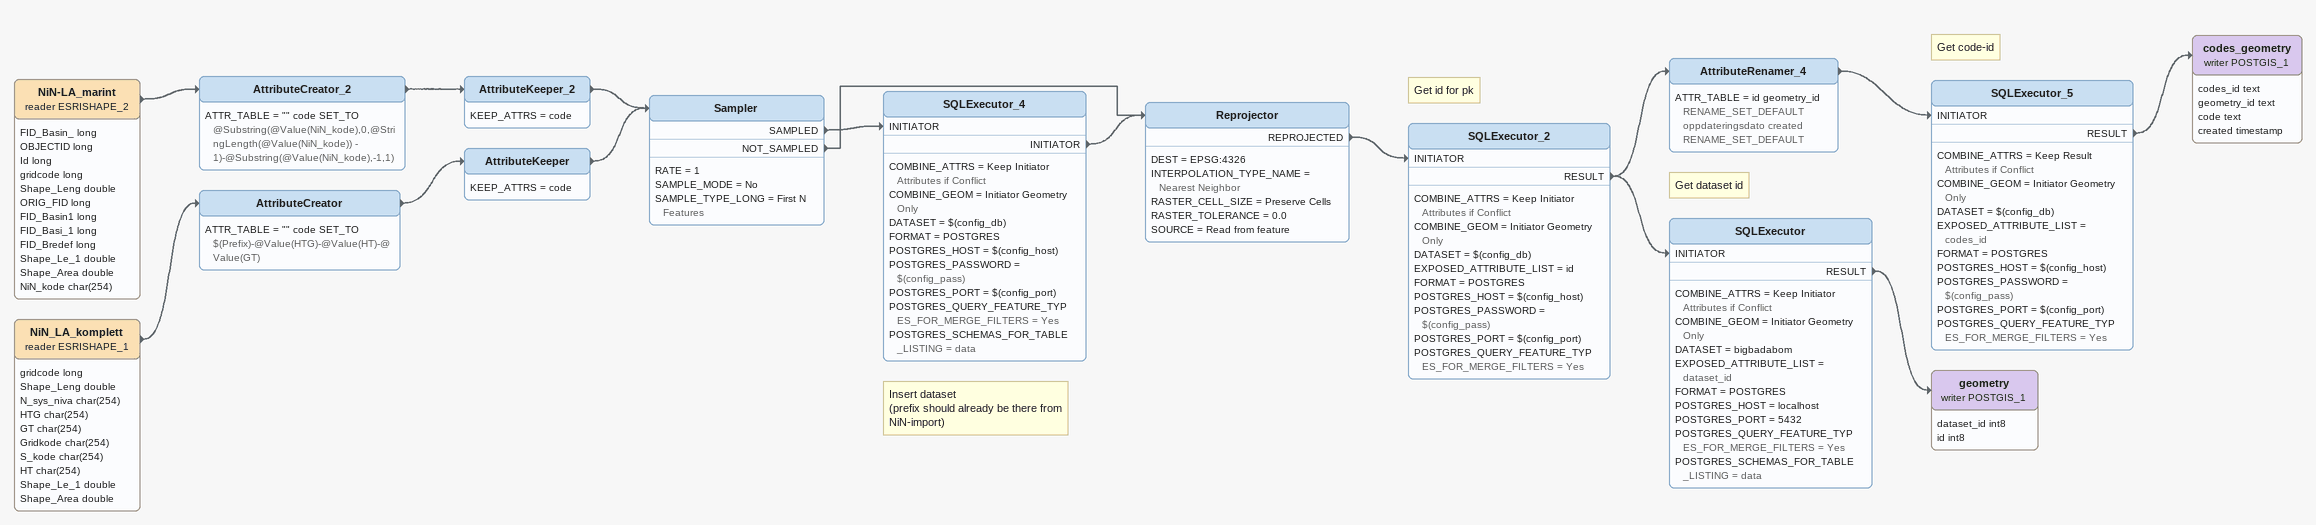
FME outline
NiN-LA_marint (reader ESRISHAPE_2)
    attributes: FID_Basin_ long, OBJECTID long, Id long, gridcode long, Shape_Leng double, ORIG_FID long, FID_Basin1 long, FID_Basi_1 long, FID_Bredef long, Shape_Le_1 double, Shape_Area double, NiN_kode char(254)
    -> AttributeCreator_2
AttributeCreator_2
    ATTR_TABLE = "" code SET_TO @Substring(@Value(NiN_kode),0,@StringLength(@Value(NiN_kode)) - 1)-@Substring(@Value(NiN_kode),-1,1)
    -> AttributeKeeper_2
AttributeKeeper_2
    KEEP_ATTRS = code
    -> Sampler
NiN_LA_komplett (reader ESRISHAPE_1)
    attributes: gridcode long, Shape_Leng double, N_sys_niva char(254), HTG char(254), GT char(254), Gridkode char(254), S_kode char(254), HT char(254), Shape_Le_1 double, Shape_Area double
    -> AttributeCreator
AttributeCreator
    ATTR_TABLE = "" code SET_TO $(Prefix)-@Value(HTG)-@Value(HT)-@Value(GT)
    -> AttributeKeeper
AttributeKeeper
    KEEP_ATTRS = code
    -> Sampler
Sampler
    RATE = 1
    SAMPLE_MODE = No
    SAMPLE_TYPE_LONG = First N Features
    SAMPLED -> SQLExecutor_4 [INITIATOR]
    NOT_SAMPLED -> Reprojector
Note: Insert dataset / (prefix should already be there from NiN-import)
SQLExecutor_4
    COMBINE_ATTRS = Keep Initiator Attributes if Conflict
    COMBINE_GEOM = Initiator Geometry Only
    DATASET = $(config_db)
    FORMAT = POSTGRES
    POSTGRES_HOST = $(config_host)
    POSTGRES_PASSWORD = $(config_pass)
    POSTGRES_PORT = $(config_port)
    POSTGRES_QUERY_FEATURE_TYPES_FOR_MERGE_FILTERS = Yes
    POSTGRES_SCHEMAS_FOR_TABLE_LISTING = data
    INITIATOR -> Reprojector
Reprojector
    DEST = EPSG:4326
    INTERPOLATION_TYPE_NAME = Nearest Neighbor
    RASTER_CELL_SIZE = Preserve Cells
    RASTER_TOLERANCE = 0.0
    SOURCE = Read from feature
    REPROJECTED -> SQLExecutor_2 [INITIATOR]
Note: Get id for pk
SQLExecutor_2
    COMBINE_ATTRS = Keep Initiator Attributes if Conflict
    COMBINE_GEOM = Initiator Geometry Only
    DATASET = $(config_db)
    EXPOSED_ATTRIBUTE_LIST = id
    FORMAT = POSTGRES
    POSTGRES_HOST = $(config_host)
    POSTGRES_PASSWORD = $(config_pass)
    POSTGRES_PORT = $(config_port)
    POSTGRES_QUERY_FEATURE_TYPES_FOR_MERGE_FILTERS = Yes
    RESULT -> SQLExecutor [INITIATOR]
    RESULT -> AttributeRenamer_4
AttributeRenamer_4
    ATTR_TABLE = id geometry_id RENAME_SET_DEFAULT  oppdateringsdato created RENAME_SET_DEFAULT
    -> SQLExecutor_5 [INITIATOR]
Note: Get code-id
SQLExecutor_5
    COMBINE_ATTRS = Keep Result Attributes if Conflict
    COMBINE_GEOM = Initiator Geometry Only
    DATASET = $(config_db)
    EXPOSED_ATTRIBUTE_LIST = codes_id
    FORMAT = POSTGRES
    POSTGRES_HOST = $(config_host)
    POSTGRES_PASSWORD = $(config_pass)
    POSTGRES_PORT = $(config_port)
    POSTGRES_QUERY_FEATURE_TYPES_FOR_MERGE_FILTERS = Yes
    RESULT -> codes_geometry (writer POSTGIS_1)
codes_geometry (writer POSTGIS_1)
    attributes: codes_id text, geometry_id text, code text, created timestamp
Note: Get dataset id
SQLExecutor
    COMBINE_ATTRS = Keep Initiator Attributes if Conflict
    COMBINE_GEOM = Initiator Geometry Only
    DATASET = bigbadabom
    EXPOSED_ATTRIBUTE_LIST = dataset_id
    FORMAT = POSTGRES
    POSTGRES_HOST = localhost
    POSTGRES_PORT = 5432
    POSTGRES_QUERY_FEATURE_TYPES_FOR_MERGE_FILTERS = Yes
    POSTGRES_SCHEMAS_FOR_TABLE_LISTING = data
    RESULT -> geometry (writer POSTGIS_1)
geometry (writer POSTGIS_1)
    attributes: dataset_id int8, id int8
